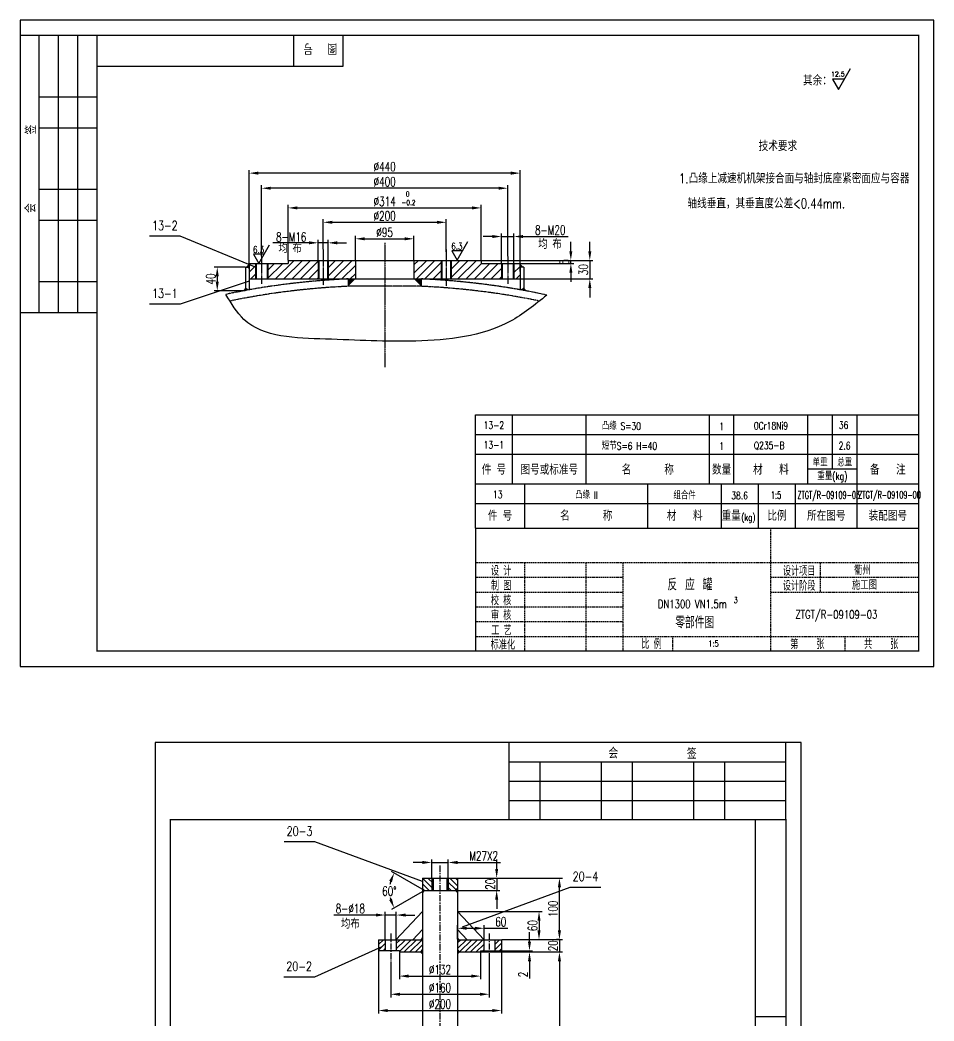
# Model space of a CAD drawing. Extents: x 10804 to 21355, y 4530 to 12940.
# Drawn here: x 17029 to 18514, y 11202 to 12828 of the extents above; entities that cross this region are included whole.
import ezdxf
from ezdxf.enums import TextEntityAlignment as Align

# ---------------------------------------------------------------- set-up
doc = ezdxf.new("R2010")
doc.units = 0
doc.header["$LTSCALE"] = 8
for name, pattern in [('CENTER', [2, 1.25, -0.25, 0.25, -0.25]), ('HIDDEN', [0.375, 0.25, -0.125]), ('PHANTOM2', [31.75, 15.875, -3.175, 3.175, -3.175, 3.175, -3.175])]:
    doc.linetypes.add(name, pattern=pattern)
for name, color, linetype in [('1', 1, 'Continuous'), ('3', 7, 'HIDDEN'), ('4', 7, 'Continuous'), ('8', 12, 'Continuous'), ('BZ', 7, 'Continuous'), ('HGJ', 1, 'Continuous'), ('hgjy', 7, 'Continuous'), ('K1', 4, 'Continuous'), ('tank', 1, 'Continuous'), ('ZXX', 2, 'CENTER')]:
    doc.layers.add(name, color=color, linetype=linetype)
doc.styles.add('HZ', font='txt', dxfattribs={"width": 0.5, "bigfont": 'hzfs'})
doc.styles.add('hzfs', font='simplex.shx', dxfattribs={"width": 0.7, "bigfont": 'hzfs.shx'})
doc.styles.get("Standard").update_dxf_attribs({"font": 'txt', "width": 0.7, "bigfont": 'hztxt.shx'})
doc.dimstyles.get("Standard").update_dxf_attribs({"dimtxt": 0.18, "dimasz": 0.18, "dimexe": 0.18, "dimexo": 0.0625, "dimgap": 0.09, "dimtad": 0, "dimtih": 1, "dimtoh": 1, "dimdec": 4, "dimzin": 0, "dimdsep": 46, "dimtxsty": 'Standard', "dimcen": 0.09, "dimadec": 0, "dimazin": 0, "dimtfac": 1, "dimtdec": 4, "dimtofl": 0, "dimtmove": 0, "dimatfit": 3, "dimfxl": 1, "dimtolj": 1, "dimtzin": 0, "dimarcsym": 0})
pattern_1 = [(45, (-8027.282, 14712.2155), (-6.735192, 6.735192), [])]

# ---------------------------------------------------------------- blocks, each defined once
blk = doc.blocks.new('*D256')
at = {"color": 0, "lineweight": -2}
for p, q in [((17521.3, 12455.9), (17521.3, 12504.6)), ((17721.3, 12451.9), (17721.3, 12504.6)), ((17536.3, 12499.6), (17706.3, 12499.6))]:
    blk.add_line(p, q, dxfattribs=at)
at = {"color": 0}
for points in [[(17536.3, 12502.1), (17536.3, 12497.1), (17521.3, 12499.6)], [(17706.3, 12502.1), (17706.3, 12497.1), (17721.3, 12499.6)]]:
    blk.add_solid(points, dxfattribs=at)
at = {"layer": 'Defpoints', "color": 0}
for p in [(17721.3, 12499.6), (17521.3, 12455.3), (17721.3, 12451.3)]:
    blk.add_point(p, dxfattribs=at)
at = {"color": 0, "insert": (17621.3, 12510.1), "char_height": 15, "attachment_point": 5, "style": 'hzfs'}
blk.add_mtext('\\A1;%%C200', dxfattribs=at)
blk = doc.blocks.new('*D257')
at = {"color": 0, "lineweight": -2}
for p, q in [((17573.8, 12438.3), (17573.8, 12477.8)), ((17588.8, 12472.8), (17653.8, 12472.8)), ((17668.8, 12438.3), (17668.8, 12477.8))]:
    blk.add_line(p, q, dxfattribs=at)
at = {"color": 0}
for points in [[(17588.8, 12475.3), (17588.8, 12470.3), (17573.8, 12472.8)], [(17653.8, 12475.3), (17653.8, 12470.3), (17668.8, 12472.8)]]:
    blk.add_solid(points, dxfattribs=at)
at = {"layer": 'Defpoints', "color": 0}
for p in [(17668.8, 12472.8), (17573.8, 12437.7), (17668.8, 12437.7)]:
    blk.add_point(p, dxfattribs=at)
at = {"color": 0, "insert": (17621.3, 12483.3), "char_height": 15, "attachment_point": 5, "style": 'hzfs'}
blk.add_mtext('\\A1;%%C95', dxfattribs=at)
blk = doc.blocks.new('*D258')
at = {"color": 0, "lineweight": -2}
for p, q in [((17464.3, 12438.3), (17464.3, 12528)), ((17479.3, 12523), (17763.3, 12523)), ((17778.3, 12438.3), (17778.3, 12528))]:
    blk.add_line(p, q, dxfattribs=at)
at = {"color": 0}
for points in [[(17479.3, 12525.5), (17479.3, 12520.5), (17464.3, 12523)], [(17763.3, 12525.5), (17763.3, 12520.5), (17778.3, 12523)]]:
    blk.add_solid(points, dxfattribs=at)
at = {"layer": 'Defpoints', "color": 0}
for p in [(17778.3, 12523), (17464.3, 12437.7), (17778.3, 12437.7)]:
    blk.add_point(p, dxfattribs=at)
at = {"color": 0, "insert": (17621.3, 12533.5), "char_height": 15, "attachment_point": 5, "style": 'hzfs'}
blk.add_mtext('\\A1;%%C314', dxfattribs=at)
blk = doc.blocks.new('*D259')
at = {"color": 0, "lineweight": -2}
for p, q in [((17421.3, 12444.5), (17421.3, 12560)), ((17806.3, 12555), (17436.3, 12555)), ((17821.3, 12444.5), (17821.3, 12560))]:
    blk.add_line(p, q, dxfattribs=at)
at = {"color": 0}
for points in [[(17436.3, 12557.5), (17436.3, 12552.5), (17421.3, 12555)], [(17806.3, 12557.5), (17806.3, 12552.5), (17821.3, 12555)]]:
    blk.add_solid(points, dxfattribs=at)
at = {"layer": 'Defpoints', "color": 0}
for p in [(17421.3, 12555), (17421.3, 12443.9), (17821.3, 12443.9)]:
    blk.add_point(p, dxfattribs=at)
at = {"color": 0, "insert": (17621.3, 12565.5), "char_height": 15, "attachment_point": 5, "style": 'hzfs'}
blk.add_mtext('\\A1;%%C400', dxfattribs=at)
blk = doc.blocks.new('*D260')
at = {"color": 0, "lineweight": -2}
for p, q in [((17401.3, 12424.1), (17401.3, 12584.5)), ((17826.3, 12579.5), (17416.3, 12579.5)), ((17841.3, 12419.9), (17841.3, 12584.5))]:
    blk.add_line(p, q, dxfattribs=at)
at = {"color": 0}
for points in [[(17416.3, 12582), (17416.3, 12577), (17401.3, 12579.5)], [(17826.3, 12582), (17826.3, 12577), (17841.3, 12579.5)]]:
    blk.add_solid(points, dxfattribs=at)
at = {"layer": 'Defpoints', "color": 0}
for p in [(17401.3, 12579.5), (17401.3, 12423.5), (17841.3, 12419.3)]:
    blk.add_point(p, dxfattribs=at)
at = {"color": 0, "insert": (17621.3, 12590), "char_height": 15, "attachment_point": 5, "style": 'hzfs'}
blk.add_mtext('\\A1;%%C440', dxfattribs=at)
blk = doc.blocks.new('*D261')
at = {"color": 0, "lineweight": -2}
for p, q in [((17796.3, 12476.5), (17781.3, 12476.5)), ((17811.3, 12433.3), (17811.3, 12481.5)), ((17811.3, 12476.5), (17831.3, 12476.5)), ((17831.3, 12433.3), (17831.3, 12481.5)), ((17846.3, 12476.5), (17919.3, 12476.5))]:
    blk.add_line(p, q, dxfattribs=at)
at = {"color": 0}
for points in [[(17796.3, 12479), (17796.3, 12474), (17811.3, 12476.5)], [(17846.3, 12479), (17846.3, 12474), (17831.3, 12476.5)]]:
    blk.add_solid(points, dxfattribs=at)
at = {"layer": 'Defpoints', "color": 0}
for p in [(17831.3, 12476.5), (17811.3, 12432.7), (17831.3, 12432.7)]:
    blk.add_point(p, dxfattribs=at)
at = {"color": 0, "insert": (17890.3, 12487), "char_height": 15, "attachment_point": 5, "style": 'hzfs'}
blk.add_mtext('\\A1;8-M20', dxfattribs=at)
blk = doc.blocks.new('*D262')
at = {"color": 0, "lineweight": -2}
for p, q in [((17954.6, 12452.7), (17954.6, 12467.7)), ((17779, 12437.7), (17959.6, 12437.7)), ((17954.6, 12437.7), (17954.6, 12407.7)), ((17842, 12407.7), (17959.6, 12407.7)), ((17954.6, 12392.7), (17954.6, 12377.7))]:
    blk.add_line(p, q, dxfattribs=at)
at = {"color": 0}
for points in [[(17952.1, 12452.7), (17957.1, 12452.7), (17954.6, 12437.7)], [(17952.1, 12392.7), (17957.1, 12392.7), (17954.6, 12407.7)]]:
    blk.add_solid(points, dxfattribs=at)
at = {"layer": 'Defpoints', "color": 0}
for p in [(17778.3, 12437.7), (17841.3, 12407.7), (17954.6, 12407.7)]:
    blk.add_point(p, dxfattribs=at)
at = {"color": 0, "insert": (17944.1, 12422.7), "char_height": 15, "attachment_point": 5, "rotation": 90, "style": 'hzfs'}
blk.add_mtext('\\A1;30', dxfattribs=at)
blk = doc.blocks.new('*D263')
at = {"color": 0, "lineweight": -2}
for p, q in [((17923.8, 12452.7), (17923.8, 12467.7)), ((17837.7, 12432.7), (17928.8, 12432.7)), ((17852.9, 12437.7), (17928.8, 12437.7)), ((17923.8, 12432.7), (17923.8, 12437.7)), ((17923.8, 12417.7), (17923.8, 12402.7))]:
    blk.add_line(p, q, dxfattribs=at)
at = {"color": 0}
for points in [[(17921.3, 12452.7), (17926.3, 12452.7), (17923.8, 12437.7)], [(17921.3, 12417.7), (17926.3, 12417.7), (17923.8, 12432.7)]]:
    blk.add_solid(points, dxfattribs=at)
at = {"layer": 'Defpoints', "color": 0}
for p in [(17837, 12432.7), (17852.2, 12437.7), (17923.8, 12437.7)]:
    blk.add_point(p, dxfattribs=at)
at = {"color": 0, "insert": (17913.3, 12435.2), "char_height": 15, "attachment_point": 5, "rotation": 90, "style": 'hzfs'}
blk.add_mtext('\\A1;5', dxfattribs=at)
blk = doc.blocks.new('HQ')
for p, q in [((-18.75, -90), (-18.75, 0)), ((-12.5, -90), (-12.5, 0)), ((-6.25, -90), (-6.25, 0)), ((64, -10), (64, 0)), ((80, -10), (80, 0)), ((0, -10), (80, -10)), ((-18.75, -20), (0, -20)), ((-18.75, -30), (0, -30)), ((-18.75, -50), (0, -50)), ((-18.75, -60), (0, -60)), ((-18.75, -80), (0, -80)), ((-25, -90), (0, -90))]:
    blk.add_line(p, q)
at = {"layer": 'K1', "color": 7}
blk.add_line((0, 0), (-25, 0), dxfattribs=at)
at = {"style": 'HZ', "width": 0.75}
for s, rotation, p in [('图  号', 180, (78.04, -2.6)), ('签', 90, (-19.68, -32.16)), ('会         ', 90, (-19.87, -57.68))]:
    blk.add_text(s, height=3.5, rotation=rotation, dxfattribs=at).set_placement(p)
blk = doc.blocks.new('*D265')
at = {"color": 0, "lineweight": -2}
for p, q in [((17394.7, 12426.7), (17344.3, 12426.7)), ((17349.3, 12411.7), (17349.3, 12403.4)), ((17394.7, 12388.4), (17344.3, 12388.4))]:
    blk.add_line(p, q, dxfattribs=at)
at = {"color": 0}
for points in [[(17346.8, 12411.7), (17351.8, 12411.7), (17349.3, 12426.7)], [(17346.8, 12403.4), (17351.8, 12403.4), (17349.3, 12388.4)]]:
    blk.add_solid(points, dxfattribs=at)
at = {"layer": 'Defpoints', "color": 0}
for p in [(17395.3, 12426.7), (17349.3, 12388.4), (17395.3, 12388.4)]:
    blk.add_point(p, dxfattribs=at)
at = {"color": 0, "insert": (17338.8, 12407.5), "char_height": 15, "attachment_point": 5, "rotation": 90, "style": 'hzfs'}
blk.add_mtext('\\A1;40', dxfattribs=at)
blk = doc.blocks.new('*D266')
at = {"color": 0, "lineweight": -2}
for p, q in [((17697.7, 11434.9), (17697.7, 11464.7)), ((17724.7, 11434.9), (17724.7, 11464.7)), ((17682.7, 11459.7), (17667.7, 11459.7)), ((17697.7, 11459.7), (17724.7, 11459.7)), ((17739.7, 11459.7), (17809.7, 11459.7))]:
    blk.add_line(p, q, dxfattribs=at)
at = {"color": 0}
for points in [[(17682.7, 11462.2), (17682.7, 11457.2), (17697.7, 11459.7)], [(17739.7, 11462.2), (17739.7, 11457.2), (17724.7, 11459.7)]]:
    blk.add_solid(points, dxfattribs=at)
at = {"layer": 'Defpoints', "color": 0}
for p in [(17724.7, 11459.7), (17697.7, 11434.3), (17724.7, 11434.3)]:
    blk.add_point(p, dxfattribs=at)
at = {"color": 0, "insert": (17782.2, 11470.2), "char_height": 15, "attachment_point": 5, "style": 'hzfs'}
blk.add_mtext('\\A1;M27X2', dxfattribs=at)
blk = doc.blocks.new('*D267')
at = {"color": 0, "lineweight": -2}
for p, q in [((17777.8, 11314.3), (17910.3, 11314.3)), ((17905.3, 11299.3), (17905.3, 10754.4)), ((17711.8, 10739.4), (17910.3, 10739.4))]:
    blk.add_line(p, q, dxfattribs=at)
at = {"color": 0}
for points in [[(17902.8, 11299.3), (17907.8, 11299.3), (17905.3, 11314.3)], [(17902.8, 10754.4), (17907.8, 10754.4), (17905.3, 10739.4)]]:
    blk.add_solid(points, dxfattribs=at)
at = {"layer": 'Defpoints', "color": 0}
for p in [(17777.2, 11314.3), (17711.2, 10739.4), (17905.3, 10739.4)]:
    blk.add_point(p, dxfattribs=at)
at = {"color": 0, "insert": (17894.8, 11026.8), "char_height": 15, "attachment_point": 5, "rotation": 90, "style": 'hzfs'}
blk.add_mtext('\\A1;800', dxfattribs=at)
blk = doc.blocks.new('*D268')
at = {"color": 0, "lineweight": -2}
for p, q in [((17803.3, 11449.3), (17803.3, 11464.3)), ((17740.3, 11434.3), (17808.3, 11434.3)), ((17803.3, 11434.3), (17803.3, 11414.3)), ((17740.3, 11414.3), (17808.3, 11414.3)), ((17803.3, 11399.3), (17803.3, 11384.3))]:
    blk.add_line(p, q, dxfattribs=at)
at = {"color": 0}
for points in [[(17800.8, 11449.3), (17805.8, 11449.3), (17803.3, 11434.3)], [(17800.8, 11399.3), (17805.8, 11399.3), (17803.3, 11414.3)]]:
    blk.add_solid(points, dxfattribs=at)
at = {"layer": 'Defpoints', "color": 0}
for p in [(17739.7, 11434.3), (17739.7, 11414.3), (17803.3, 11414.3)]:
    blk.add_point(p, dxfattribs=at)
at = {"color": 0, "insert": (17792.8, 11424.3), "char_height": 15, "attachment_point": 5, "rotation": 90, "style": 'hzfs'}
blk.add_mtext('\\A1;20', dxfattribs=at)
blk = doc.blocks.new('*D269')
at = {"color": 0, "lineweight": -2}
for p, q in [((17905.3, 11349.3), (17905.3, 11364.3)), ((17811.8, 11334.3), (17910.3, 11334.3)), ((17905.3, 11334.3), (17905.3, 11314.3)), ((17858.4, 11314.3), (17910.3, 11314.3)), ((17905.3, 11299.3), (17905.3, 11284.3))]:
    blk.add_line(p, q, dxfattribs=at)
at = {"color": 0}
for points in [[(17902.8, 11349.3), (17907.8, 11349.3), (17905.3, 11334.3)], [(17902.8, 11299.3), (17907.8, 11299.3), (17905.3, 11314.3)]]:
    blk.add_solid(points, dxfattribs=at)
at = {"layer": 'Defpoints', "color": 0}
for p in [(17811.2, 11334.3), (17857.8, 11314.3), (17905.3, 11314.3)]:
    blk.add_point(p, dxfattribs=at)
at = {"color": 0, "insert": (17894.8, 11324.3), "char_height": 15, "attachment_point": 5, "rotation": 90, "style": 'hzfs'}
blk.add_mtext('\\A1;20', dxfattribs=at)
blk = doc.blocks.new('*D270')
at = {"color": 0, "lineweight": -2}
for p, q in [((17856.6, 11331.3), (17856.6, 11346.3)), ((17811.8, 11316.3), (17861.6, 11316.3)), ((17811.8, 11314.3), (17861.6, 11314.3)), ((17856.6, 11316.3), (17856.6, 11314.3)), ((17856.6, 11299.3), (17856.6, 11271.3))]:
    blk.add_line(p, q, dxfattribs=at)
at = {"color": 0}
for points in [[(17854.1, 11331.3), (17859.1, 11331.3), (17856.6, 11316.3)], [(17854.1, 11299.3), (17859.1, 11299.3), (17856.6, 11314.3)]]:
    blk.add_solid(points, dxfattribs=at)
at = {"layer": 'Defpoints', "color": 0}
for p in [(17811.2, 11316.3), (17811.2, 11314.3), (17856.6, 11314.3)]:
    blk.add_point(p, dxfattribs=at)
at = {"color": 0, "insert": (17846.1, 11277.8), "char_height": 15, "attachment_point": 5, "rotation": 90, "style": 'hzfs'}
blk.add_mtext('\\A1;2', dxfattribs=at)
blk = doc.blocks.new('*D271')
at = {"color": 0, "lineweight": -2}
for p, q in [((17808.9, 11434.3), (17910.3, 11434.3)), ((17905.3, 11349.3), (17905.3, 11419.3)), ((17904.6, 11334.3), (17900.3, 11334.3))]:
    blk.add_line(p, q, dxfattribs=at)
at = {"color": 0}
for points in [[(17902.8, 11419.3), (17907.8, 11419.3), (17905.3, 11434.3)], [(17902.8, 11349.3), (17907.8, 11349.3), (17905.3, 11334.3)]]:
    blk.add_solid(points, dxfattribs=at)
at = {"layer": 'Defpoints', "color": 0}
for p in [(17808.3, 11434.3), (17905.3, 11434.3), (17905.3, 11334.3)]:
    blk.add_point(p, dxfattribs=at)
at = {"color": 0, "insert": (17894.8, 11384.3), "char_height": 15, "attachment_point": 5, "rotation": 90, "style": 'hzfs'}
blk.add_mtext('\\A1;100', dxfattribs=at)
blk = doc.blocks.new('*D272')
at = {"color": 0, "lineweight": -2}
for p, q in [((17791.2, 11302.5), (17791.2, 11240.6)), ((17631.2, 11298.5), (17631.2, 11240.6)), ((17646.2, 11245.6), (17776.2, 11245.6))]:
    blk.add_line(p, q, dxfattribs=at)
at = {"color": 0}
for points in [[(17646.2, 11248.1), (17646.2, 11243.1), (17631.2, 11245.6)], [(17776.2, 11248.1), (17776.2, 11243.1), (17791.2, 11245.6)]]:
    blk.add_solid(points, dxfattribs=at)
at = {"layer": 'Defpoints', "color": 0}
for p in [(17791.2, 11303.1), (17631.2, 11299.1), (17791.2, 11245.6)]:
    blk.add_point(p, dxfattribs=at)
at = {"color": 0, "insert": (17711.2, 11256.1), "char_height": 15, "attachment_point": 5, "style": 'hzfs'}
blk.add_mtext('\\A1;%%C160', dxfattribs=at)
blk = doc.blocks.new('*D273')
at = {"color": 0, "lineweight": -2}
for p, q in [((17611.2, 11315.7), (17611.2, 11214.2)), ((17811.2, 11316.9), (17811.2, 11214.2)), ((17626.2, 11219.2), (17796.2, 11219.2))]:
    blk.add_line(p, q, dxfattribs=at)
at = {"color": 0}
for points in [[(17626.2, 11221.7), (17626.2, 11216.7), (17611.2, 11219.2)], [(17796.2, 11221.7), (17796.2, 11216.7), (17811.2, 11219.2)]]:
    blk.add_solid(points, dxfattribs=at)
at = {"layer": 'Defpoints', "color": 0}
for p in [(17811.2, 11317.5), (17611.2, 11316.3), (17811.2, 11219.2)]:
    blk.add_point(p, dxfattribs=at)
at = {"color": 0, "insert": (17711.2, 11229.7), "char_height": 15, "attachment_point": 5, "style": 'hzfs'}
blk.add_mtext('\\A1;%%C200', dxfattribs=at)
blk = doc.blocks.new('*D274')
at = {"color": 0, "lineweight": -2}
for p, q in [((17607.2, 11374.3), (17538.7, 11374.3)), ((17622.2, 11334.9), (17622.2, 11379.3)), ((17640.2, 11374.3), (17622.2, 11374.3)), ((17640.2, 11334.9), (17640.2, 11379.3)), ((17655.2, 11374.3), (17670.2, 11374.3))]:
    blk.add_line(p, q, dxfattribs=at)
at = {"color": 0}
for points in [[(17607.2, 11376.8), (17607.2, 11371.8), (17622.2, 11374.3)], [(17655.2, 11376.8), (17655.2, 11371.8), (17640.2, 11374.3)]]:
    blk.add_solid(points, dxfattribs=at)
at = {"layer": 'Defpoints', "color": 0}
for p in [(17622.2, 11374.3), (17622.2, 11334.3), (17640.2, 11334.3)]:
    blk.add_point(p, dxfattribs=at)
at = {"color": 0, "insert": (17565.5, 11384.8), "char_height": 15, "attachment_point": 5, "style": 'hzfs'}
blk.add_mtext('\\A1;8-%%C18', dxfattribs=at)
blk = doc.blocks.new('*D275')
at = {"color": 0, "lineweight": -2}
for p, q in [((17645.2, 11313.7), (17645.2, 11270.1)), ((17777.2, 11313.7), (17777.2, 11270.1)), ((17660.2, 11275.1), (17762.2, 11275.1))]:
    blk.add_line(p, q, dxfattribs=at)
at = {"color": 0}
for points in [[(17660.2, 11277.6), (17660.2, 11272.6), (17645.2, 11275.1)], [(17762.2, 11277.6), (17762.2, 11272.6), (17777.2, 11275.1)]]:
    blk.add_solid(points, dxfattribs=at)
at = {"layer": 'Defpoints', "color": 0}
for p in [(17645.2, 11314.3), (17777.2, 11314.3), (17777.2, 11275.1)]:
    blk.add_point(p, dxfattribs=at)
at = {"color": 0, "insert": (17711.2, 11285.6), "char_height": 15, "attachment_point": 5, "style": 'hzfs'}
blk.add_mtext('\\A1;%%C132', dxfattribs=at)
blk = doc.blocks.new('*D277')
at = {"color": 0, "lineweight": -2}
for p, q in [((17682.1, 11416.5), (17632.3, 11445.2)), ((17682.1, 11412), (17632.3, 11383.3))]:
    blk.add_line(p, q, dxfattribs=at)
for start, end in [(165.1488, 170.5543), (191.8275, 194.8512)]:
    blk.add_arc((17685.9, 11414.3), 56.9, start, end, dxfattribs=at)
at = {"color": 0}
for points in [[(17628.6, 11429.8), (17633.2, 11427.9), (17636.7, 11442.7)], [(17633.2, 11400.6), (17628.6, 11398.7), (17636.7, 11385.8)]]:
    blk.add_solid(points, dxfattribs=at)
at = {"layer": 'Defpoints', "color": 0}
for p in [(17629.9, 11424.2), (17682.6, 11416.2), (17682.6, 11412.4), (17685.9, 11414.3), (17685.9, 11414.3)]:
    blk.add_point(p, dxfattribs=at)
at = {"color": 0, "insert": (17629, 11413.1), "char_height": 15, "attachment_point": 5, "style": 'hzfs'}
blk.add_mtext('\\A1;60%%D', dxfattribs=at)
blk = doc.blocks.new('*D278')
at = {"color": 0, "lineweight": -2}
for p, q in [((17740.3, 11379.9), (17877.1, 11379.9)), ((17872.1, 11364.9), (17872.1, 11349.3)), ((17844.1, 11334.3), (17877.1, 11334.3))]:
    blk.add_line(p, q, dxfattribs=at)
at = {"color": 0}
for points in [[(17869.6, 11364.9), (17874.6, 11364.9), (17872.1, 11379.9)], [(17869.6, 11349.3), (17874.6, 11349.3), (17872.1, 11334.3)]]:
    blk.add_solid(points, dxfattribs=at)
at = {"layer": 'Defpoints', "color": 0}
for p in [(17739.7, 11379.9), (17843.5, 11334.3), (17872.1, 11334.3)]:
    blk.add_point(p, dxfattribs=at)
at = {"color": 0, "insert": (17861.6, 11357.1), "char_height": 15, "attachment_point": 5, "rotation": 90, "style": 'hzfs'}
blk.add_mtext('\\A1;60', dxfattribs=at)
blk = doc.blocks.new('*D279')
at = {"color": 0, "lineweight": -2}
for p, q in [((17739.7, 11334.9), (17739.7, 11357.8)), ((17754.7, 11352.8), (17767.9, 11352.8)), ((17782.9, 11334.9), (17782.9, 11357.8)), ((17782.9, 11352.8), (17821.5, 11352.8))]:
    blk.add_line(p, q, dxfattribs=at)
at = {"color": 0}
for points in [[(17754.7, 11355.3), (17754.7, 11350.3), (17739.7, 11352.8)], [(17767.9, 11355.3), (17767.9, 11350.3), (17782.9, 11352.8)]]:
    blk.add_solid(points, dxfattribs=at)
at = {"layer": 'Defpoints', "color": 0}
for p in [(17739.7, 11352.8), (17739.7, 11334.3), (17782.9, 11334.3)]:
    blk.add_point(p, dxfattribs=at)
at = {"color": 0, "insert": (17810, 11363.3), "char_height": 15, "attachment_point": 5, "style": 'hzfs'}
blk.add_mtext('\\A1;60', dxfattribs=at)

msp = doc.modelspace()

# ---------------------------------------------------------------- hatches: boundary and pattern name
h = msp.add_hatch()
h.set_pattern_fill('ANSI31', color=256, scale=3, style=0)
h.set_pattern_definition(pattern_1)
h.paths.add_polyline_path([(17411.33519, 12432.65585), (17401.33519, 12432.65585), (17401.33519, 12407.65585), (17411.33519, 12407.65585)])
h.paths.add_polyline_path([(17412.33519, 12432.65585), (17411.33519, 12432.65585), (17411.33519, 12407.65585), (17412.33519, 12407.65585)])
h.paths.add_polyline_path([(17430.33519, 12407.65585), (17431.33519, 12407.65585), (17431.33519, 12432.65585), (17430.33519, 12432.65585)])
h.paths.add_polyline_path([(17431.33519, 12432.65585), (17431.33519, 12407.65585), (17513.33519, 12407.65585), (17513.33519, 12437.65585), (17464.33519, 12437.65585), (17464.33519, 12432.65585)])
h.paths.add_polyline_path([(17514.33519, 12437.65585), (17513.33519, 12437.65585), (17513.33519, 12407.65585), (17514.33519, 12407.65585)])
h.paths.add_polyline_path([(17529.33519, 12437.65585), (17528.33519, 12437.65585), (17528.33519, 12407.65585), (17529.33519, 12407.65585)])
edge = h.paths.add_edge_path()
edge.add_line((17529.33519, 12437.65585), (17529.33519, 12407.65585))
edge.add_line((17529.33519, 12407.65585), (17561.83089, 12407.65585))
edge.add_spline(control_points=[(17561.83089, 12407.65585), (17561.83233, 12407.65592), (17561.83376, 12407.65598), (17561.83519, 12407.65605)], knot_values=[4.8032124459, 4.8032124459, 4.8032124459, 4.8032124459, 4.8032190195, 4.8032190195, 4.8032190195, 4.8032190195], degree=3, periodic=0)
edge.add_line((17561.83519, 12407.65605), (17573.83519, 12407.65603))
edge.add_line((17573.83519, 12407.65603), (17573.83519, 12437.65585))
edge.add_line((17573.83519, 12437.65585), (17529.33519, 12437.65585))
h = msp.add_hatch()
h.set_pattern_fill('ANSI31', color=256, scale=3, style=0)
h.set_pattern_definition(pattern_1)
h.paths.add_polyline_path([(17831.33519, 12432.65585), (17841.33519, 12432.65585), (17841.33519, 12407.65585), (17831.33519, 12407.65585)])
h.paths.add_polyline_path([(17830.33519, 12432.65585), (17831.33519, 12432.65585), (17831.33519, 12407.65585), (17830.33519, 12407.65585)])
h.paths.add_polyline_path([(17811.33519, 12432.65585), (17812.33519, 12432.65585), (17812.33519, 12407.65585), (17811.33519, 12407.65585)])
h.paths.add_polyline_path([(17729.33519, 12437.65585), (17778.33519, 12437.65585), (17778.33519, 12432.65585), (17811.33519, 12432.65585), (17811.33519, 12407.65585), (17729.33519, 12407.65585)])
h.paths.add_polyline_path([(17728.33519, 12437.65585), (17729.33519, 12437.65585), (17729.33519, 12407.65585), (17728.33519, 12407.65585)])
h.paths.add_polyline_path([(17713.33519, 12437.65585), (17714.33519, 12437.65585), (17714.33519, 12407.65585), (17713.33519, 12407.65585)])
edge = h.paths.add_edge_path()
edge.add_line((17668.83519, 12437.65585), (17713.33519, 12437.65585))
edge.add_line((17713.33519, 12437.65585), (17713.33519, 12407.65585))
edge.add_line((17713.33519, 12407.65585), (17680.83949, 12407.65585))
edge.add_spline(control_points=[(17680.83949, 12407.65585), (17680.83805, 12407.65592), (17680.83662, 12407.65598), (17680.83519, 12407.65605)], knot_values=[4.8032124459, 4.8032124459, 4.8032124459, 4.8032124459, 4.8032190195, 4.8032190195, 4.8032190195, 4.8032190195], degree=3, periodic=0)
edge.add_line((17680.83519, 12407.65605), (17668.83519, 12407.65603))
edge.add_line((17668.83519, 12407.65603), (17668.83519, 12437.65585))
h = msp.add_hatch()
h.set_pattern_fill('ANSI31', color=256, scale=2, angle=90, style=0)
h.set_pattern_definition([(135, (-8045.5, 14864.2833), (-4.490128, -4.490128), [])])
h.paths.add_polyline_path([(17682.71978, 11414.27739), (17697.71978, 11414.27739), (17697.71978, 11434.27739), (17682.71978, 11434.27739)])
h.paths.add_polyline_path([(17697.71978, 11414.27739), (17699.85908, 11414.27739), (17699.85908, 11434.27739), (17697.71978, 11434.27739)])
h.paths.add_polyline_path([(17722.58048, 11414.27739), (17724.71978, 11414.27739), (17724.71978, 11434.27739), (17722.58048, 11434.27739)])
h.paths.add_polyline_path([(17724.71978, 11414.27739), (17739.71978, 11414.27739), (17739.71978, 11434.27739), (17724.71978, 11434.27739)])
h = msp.add_hatch()
h.set_pattern_fill('ANSI31', color=256, scale=2, style=0)
h.set_pattern_definition([(45, (-8045.5, 14864.2833), (-4.490128, 4.490128), [])])
h.paths.add_polyline_path([(17622.21978, 11334.27739), (17611.21978, 11334.27739), (17611.21978, 11316.27739), (17622.21978, 11316.27739)])
h.paths.add_polyline_path([(17640.21978, 11334.27739), (17640.21978, 11316.27739), (17645.21978, 11316.27739), (17645.21978, 11314.27739), (17682.71978, 11314.27739), (17682.71978, 11334.27739)])
h.paths.add_polyline_path([(17782.21978, 11316.27739), (17782.21978, 11334.27739), (17739.71978, 11334.27739), (17739.71978, 11314.27739), (17777.21978, 11314.27739), (17777.21978, 11316.27739)])
h.paths.add_polyline_path([(17811.21978, 11334.27739), (17800.21978, 11334.27739), (17800.21978, 11316.27739), (17811.21978, 11316.27739)])

# ---------------------------------------------------------------- linework, layer by layer
for p, q in [((18513.83717, 12828.22723), (17028.83717, 12828.22723)), ((17028.83717, 12828.22723), (17028.83717, 11778.22723)), ((18513.83717, 11778.22723), (18513.83717, 12828.22723)), ((17028.83717, 11778.22723), (18513.83717, 11778.22723)), ((17248.25397, 11654.33661), (17248.25397, 10169.33661)), ((18298.25397, 11654.33661), (17248.25397, 11654.33661)), ((18298.25397, 10169.33661), (18298.25397, 11654.33661)), ((17682.59912, 11416.19965), (17685.92857, 11414.27739)), ((17682.59912, 11412.35513), (17685.92857, 11414.27739))]:
    msp.add_line(p, q)
at = {"color": 0, "linetype": 'ByBlock'}
for p, q in [((17498.20493, 12466.28459), (17439.7247, 12466.28459)), ((17513.20493, 12438.79649), (17513.20493, 12471.28459)), ((17529.33519, 12466.28459), (17513.20493, 12466.28459)), ((17529.33519, 12438.28085), (17529.33519, 12471.28459)), ((17544.33519, 12466.28459), (17559.33519, 12466.28459))]:
    msp.add_line(p, q, dxfattribs=at)
msp.add_spline([(17884.75724, 12381.41068), (17824.75919, 12338.50046), (17672.04534, 12306.66804), (17525.04798, 12309.93289), (17392.75042, 12341.76535), (17363.40165, 12382.59802)], degree=3)
for points in [[(17498.20493, 12468.78459), (17498.20493, 12463.78459), (17513.20493, 12466.28459)], [(17544.33519, 12468.78459), (17544.33519, 12463.78459), (17529.33519, 12466.28459)]]:
    msp.add_solid(points, dxfattribs=at)
for points in [[(17401.33519, 12432.65585), (17401.33519, 12426.65585), (17395.33519, 12426.65585)], [(17841.33519, 12432.65585), (17841.33519, 12426.65585), (17847.33519, 12426.65585)], [(17573.83519, 12407.65585), (17561.83519, 12407.65585), (17561.83519, 12395.64797)], [(17680.83519, 12395.64797), (17680.83519, 12407.65585), (17668.83519, 12407.65585)], [(17390.53139, 12388.0415), (17395.33519, 12393.66956), (17401.33519, 12390.017)], [(17841.33519, 12389.52574), (17847.33519, 12393.91962), (17852.10655, 12388.04736)], [(17682.71978, 11408.6518), (17687.32707, 11414.27739), (17682.71978, 11418.92764)], [(17739.71978, 11419.75524), (17734.95942, 11414.27739), (17739.71978, 11409.14309)], [(17682.71978, 11339.47845), (17679.48527, 11334.27739), (17682.71978, 11330.40848)], [(17739.71978, 11339.47845), (17742.95429, 11334.27739), (17739.71978, 11330.40848)], [(17682.71978, 11320.47649), (17678.64888, 11314.27739), (17682.71978, 11310.03767)], [(17739.71978, 11320.47649), (17743.79068, 11314.27739), (17739.71978, 11310.03767)]]:
    msp.add_solid(points)
at = {"layer": '1', "color": 1}
for q in [(17768.83717, 11802.90605), (18488.83717, 12002.90605)]:
    msp.add_line((17768.83717, 12002.90605), q, dxfattribs=at)
at = {"layer": '3'}
for p, q in [((18248.83717, 11802.90605), (18248.83717, 12002.90605)), ((17768.83717, 11946.90605), (18488.83717, 11946.90605)), ((17848.83717, 11802.90605), (17848.83717, 11946.90605)), ((17948.83717, 11802.90605), (17948.83717, 11946.90605)), ((18008.83717, 11802.90605), (18008.83717, 11946.90605)), ((18329.02676, 11946.90605), (18329.02676, 11898.90605)), ((17768.83717, 11922.90605), (18008.83717, 11922.90605)), ((18248.83717, 11922.90605), (18488.83717, 11922.90605)), ((17768.83717, 11898.90605), (18008.83717, 11898.90605)), ((18248.83717, 11898.90605), (18488.83717, 11898.90605)), ((17768.83717, 11874.90605), (18008.83717, 11874.90605)), ((17768.83717, 11850.90605), (18008.83717, 11850.90605)), ((17768.83717, 11826.90605), (18488.83717, 11826.90605)), ((18088.83717, 11826.90605), (18088.83717, 11802.90605)), ((18368.83717, 11826.90605), (18368.83717, 11802.90605))]:
    msp.add_line(p, q, dxfattribs=at)
at = {"layer": '4', "const_width": 2}
for points in [[(18488.83717, 11803.22723), (18488.83717, 12803.22723), (17153.83717, 12803.22723), (17153.83717, 11803.22723)], [(18273.25397, 10194.33661), (18273.25397, 11529.33661), (17273.25397, 11529.33661), (17273.25397, 10194.33661)]]:
    msp.add_lwpolyline(points, close=True, dxfattribs=at)
at = {"layer": 'BZ'}
for points in [[(18368.53677, 12732.29953), (18348.76377, 12732.29953), (18358.65027, 12715.17561), (18378.42327, 12749.42345)], [(17409.60198, 12427.04882), (17289.2334, 12476.85385), (17239.2334, 12476.85385)], [(17425.68391, 12447.8546), (17408.13391, 12447.8546), (17416.90891, 12432.65585), (17434.45891, 12463.05334)], [(17747.74725, 12453.2767), (17730.19725, 12453.2767), (17738.97225, 12438.07796), (17756.52225, 12468.47545)], [(17401.33519, 12404.27156), (17289.2334, 12366.67497), (17239.2334, 12366.67497)], [(17682.71978, 11428.53728), (17507.93301, 11493.03416), (17457.93301, 11493.03416)], [(17747.89096, 11355.03591), (17922.67773, 11419.53279), (17972.67773, 11419.53279)], [(17616.62889, 11322.6193), (17507.27936, 11273.45781), (17457.27936, 11273.45781)]]:
    msp.add_lwpolyline(points, dxfattribs=at)
at = {"layer": 'Defpoints', "color": 0, "linetype": 'ByBlock'}
for p in [(17513.20493, 12466.28459), (17513.20493, 12438.17149)]:
    msp.add_point(p, dxfattribs=at)
at = {"layer": 'HGJ'}
for p, q in [((17768.83717, 12074.90605), (17768.83717, 12186.90605)), ((17768.83717, 12186.90605), (18488.83717, 12186.90605)), ((17768.83717, 12002.90605), (17768.83717, 12074.90605)), ((17768.83717, 12074.90605), (18488.83717, 12074.90605))]:
    msp.add_line(p, q, dxfattribs=at)
at = {"layer": 'hgjy'}
for p, q in [((17828.83717, 12074.90605), (17828.83717, 12186.90605)), ((17948.83717, 12074.90605), (17948.83717, 12186.90605)), ((18148.83717, 12074.90605), (18148.83717, 12186.90605)), ((18188.83717, 12074.90605), (18188.83717, 12186.90605)), ((18308.83717, 12074.90605), (18308.83717, 12186.90605)), ((18348.83717, 12098.90605), (18348.83717, 12186.90605)), ((18388.83717, 12074.90605), (18388.83717, 12186.90605)), ((17768.83717, 12154.90605), (18488.83717, 12154.90605)), ((17768.83717, 12122.90605), (18488.83717, 12122.90605)), ((18308.83717, 12098.90605), (18388.83717, 12098.90605)), ((17848.83717, 12002.90605), (17848.83717, 12074.90605)), ((18048.83717, 12002.90605), (18048.83717, 12074.90605)), ((18168.83717, 12002.90605), (18168.83717, 12074.90605)), ((18228.83717, 12002.90605), (18228.83717, 12074.90605)), ((18288.83717, 12002.90605), (18288.83717, 12074.90605)), ((18388.83717, 12002.90605), (18388.83717, 12074.90605)), ((17768.83717, 12042.90605), (18488.83717, 12042.90605))]:
    msp.add_line(p, q, dxfattribs=at)
at = {"layer": 'tank', "color": 7, "linetype": 'CENTER', "ltscale": 0.2}
msp.add_line((17621.33519, 12466.22298), (17621.33519, 12264.14926), dxfattribs=at)
at = {"layer": 'tank', "color": 7, "linetype": 'CENTER', "ltscale": 0.1}
for p, q in [((17421.33519, 12443.87394), (17421.33519, 12399.77371)), ((17521.33519, 12455.25726), (17521.33519, 12397.32354)), ((17721.33519, 12455.25726), (17721.33519, 12395.98682)), ((17821.33519, 12443.87394), (17821.33519, 12399.77371))]:
    msp.add_line(p, q, dxfattribs=at)
at = {"layer": 'tank'}
for p, q in [((17395.33519, 12426.65585), (17395.33519, 12388.44205)), ((17395.33519, 12426.65585), (17401.33519, 12426.65585)), ((17401.33519, 12432.65585), (17401.33519, 12389.52591)), ((17401.33519, 12432.65585), (17464.33519, 12432.65585)), ((17412.33519, 12432.65585), (17412.33519, 12407.65585)), ((17430.33519, 12432.65585), (17430.33519, 12407.65585)), ((17464.33519, 12437.65585), (17778.33519, 12437.65585)), ((17464.33519, 12437.65585), (17464.33519, 12432.65585)), ((17514.33519, 12437.65585), (17514.33519, 12407.65585)), ((17528.33519, 12437.65585), (17528.33519, 12407.65585)), ((17573.83519, 12437.65585), (17573.83519, 12407.65603)), ((17668.83519, 12437.65585), (17668.83519, 12407.65585)), ((17714.33519, 12437.65585), (17714.33519, 12407.65585)), ((17728.33519, 12437.65585), (17728.33519, 12407.65585)), ((17778.33519, 12437.65585), (17778.33519, 12432.65585)), ((17778.33519, 12432.65585), (17841.33519, 12432.65585)), ((17812.33519, 12432.65585), (17812.33519, 12407.65585)), ((17830.33519, 12432.65585), (17830.33519, 12407.65585)), ((17841.33519, 12432.65585), (17841.33519, 12389.52574)), ((17847.33519, 12426.65585), (17841.33519, 12426.65585)), ((17847.33519, 12426.65585), (17847.33519, 12388.44183)), ((17401.33519, 12407.65585), (17561.83519, 12407.65585)), ((17561.83519, 12407.65605), (17680.83519, 12407.65583)), ((17561.83519, 12407.65585), (17561.83519, 12395.64797)), ((17668.83519, 12407.65585), (17841.33519, 12407.65585)), ((17680.83519, 12407.65585), (17680.83519, 12395.64797)), ((17682.71978, 11434.27739), (17739.71978, 11434.27739)), ((17682.71978, 11434.27739), (17682.71978, 11334.27739)), ((17699.85908, 11434.27739), (17699.85908, 11414.27739)), ((17722.58048, 11434.27739), (17722.58048, 11414.27739)), ((17739.71978, 11434.27739), (17739.71978, 11334.27739)), ((17682.71978, 11414.27739), (17739.71978, 11414.27739)), ((17682.71978, 11379.87158), (17639.57941, 11334.27739)), ((17739.71978, 11379.87158), (17782.86015, 11334.27739)), ((17682.71978, 11350.77178), (17667.11309, 11334.27739)), ((17739.71978, 11350.77178), (17755.32647, 11334.27739)), ((17611.21978, 11334.27739), (17682.71978, 11334.27739)), ((17611.21978, 11334.27739), (17611.21978, 11316.27739)), ((17622.21978, 11334.27739), (17622.21978, 11316.27739)), ((17640.21978, 11334.27739), (17640.21978, 11316.27739)), ((17739.71978, 11334.27739), (17811.21978, 11334.27739)), ((17782.21978, 11334.27739), (17782.21978, 11316.27739)), ((17800.21978, 11334.27739), (17800.21978, 11316.27739)), ((17811.21978, 11334.27739), (17811.21978, 11316.27739)), ((17645.21978, 11316.27739), (17611.21978, 11316.27739)), ((17645.21978, 11316.27739), (17645.21978, 11314.27739)), ((17645.21978, 11314.27739), (17682.71978, 11314.27739)), ((17645.21978, 11314.27739), (17682.71978, 11314.27739)), ((17739.71978, 11314.27739), (17777.21978, 11314.27739)), ((17739.71978, 11314.27739), (17777.21978, 11314.27739)), ((17777.21978, 11316.27739), (17811.21978, 11316.27739)), ((17777.21978, 11316.27739), (17777.21978, 11314.27739))]:
    msp.add_line(p, q, dxfattribs=at)
at = {"layer": 'tank', "color": 7}
for p, q in [((17411.33519, 12432.65585), (17411.33519, 12407.65585)), ((17431.33519, 12432.65585), (17431.33519, 12407.65585)), ((17513.33519, 12437.65585), (17513.33519, 12407.65585)), ((17529.33519, 12437.65585), (17529.33519, 12407.65585)), ((17713.33519, 12437.65585), (17713.33519, 12407.65585)), ((17729.33519, 12437.65585), (17729.33519, 12407.65585)), ((17811.33519, 12432.65585), (17811.33519, 12407.65585)), ((17831.33519, 12432.65585), (17831.33519, 12407.65585)), ((17697.71978, 11434.27739), (17697.71978, 11414.27739)), ((17724.71978, 11434.27739), (17724.71978, 11414.27739))]:
    msp.add_line(p, q, dxfattribs=at)
at = {"layer": 'tank', "color": 7, "linetype": 'PHANTOM2', "ltscale": 0.02}
msp.add_line((17668.83519, 12396.13905), (17573.83519, 12396.13905), dxfattribs=at)
for start_param, end_param in [(4.7855311016, 5.1095549619), (4.3152060209, 4.6392468591)]:
    msp.add_ellipse((17621.33519, 12072.008), major_axis=(-650, 0), ratio=0.5, start_param=start_param, end_param=end_param, dxfattribs=at)
for points, knots in [([(17561.83519, 12407.65605), (17560.27134, 12407.58484), (17558.70799, 12407.51082), (17528.92672, 12406.04679), (17500.88478, 12403.74353), (17445.61409, 12397.34103), (17418.38561, 12393.24184), (17382.24075, 12386.4946), (17372.77572, 12384.60105), (17363.40165, 12382.59802)], [4.80321244589, 4.80321244589, 4.80321244589, 4.80321244589, 4.8103931792, 4.8103931792, 4.9400503724, 4.9400503724, 5.0697075656, 5.0697075656, 5.11624108855, 5.11624108855, 5.11624108855, 5.11624108855]), ([(17884.75724, 12381.41068), (17860.27799, 12386.77328), (17835.15958, 12391.38534), (17782.39868, 12399.2854), (17754.69706, 12402.47181), (17711.48869, 12405.98733), (17696.18605, 12406.95677), (17680.83519, 12407.65583)], [4.29943799658, 4.29943799658, 4.29943799658, 4.29943799658, 4.4214215996, 4.4214215996, 4.5510787928, 4.5510787928, 4.62156544665, 4.62156544665, 4.62156544665, 4.62156544665])]:
    msp.add_open_spline(points, degree=3, knots=knots, dxfattribs=at)
at = {"layer": 'tank'}
msp.add_point((17529.33519, 12437.65585), dxfattribs=at)
at = {"layer": 'ZXX'}
for p, q in [((17711.21978, 11454.73137), (17711.21978, 10713.27638)), ((17631.21978, 11344.30095), (17631.21978, 11299.13289)), ((17791.21978, 11344.10455), (17791.21978, 11303.14086))]:
    msp.add_line(p, q, dxfattribs=at)
at = {"layer": 'ZXX', "color": 1, "linetype": 'Continuous'}
for p, q in [((17682.71978, 11357.73799), (17682.71978, 11334.27739)), ((17739.71978, 11361.15811), (17739.71978, 11334.27739)), ((17682.71978, 11334.27739), (17682.71978, 10767.90719)), ((17739.71978, 11334.27739), (17739.71978, 10767.90719))]:
    msp.add_line(p, q, dxfattribs=at)

# ---------------------------------------------------------------- block references
at = {"xscale": 5, "yscale": 5, "zscale": 5}
msp.add_blockref('HQ', (17153.83717, 12803.22723), dxfattribs=at)
at = {"xscale": 5, "yscale": 5, "zscale": 5, "rotation": 270}
msp.add_blockref('HQ', (18273.25397, 11529.33661), dxfattribs=at)

# ---------------------------------------------------------------- texts
for s, height, style, width, p in [('0', 8, 'hzfs', 0.75, (17655.63658, 12541.76477)), ('-0.2', 8, 'hzfs', 0.75, (17648.68109, 12527.72736)), ('均 布', 15, 'hzfs', 0.75, (17870.83994, 12456.5773)), ('均 布', 15, 'hzfs', 0.75, (17448.64231, 12449.70698)), ('13-2', 12, 'hzfs', 0.75, (17782.15432, 12164.02489)), ('凸缘 S=30', 12, 'hzfs', 0.75, (17974.08589, 12162.54073)), ('1', 12, 'hzfs', 0.75, (18165.06174, 12161.85795)), ('0Cr18Ni9', 12, 'hzfs', 0.75, (18221.24203, 12163.19483)), ('36', 12, 'hzfs', 0.75, (18359.25836, 12164.2704)), ('13-1', 12, 'hzfs', 0.75, (17782.15432, 12132.02489)), ('短节S=6 H=40', 12, 'hzfs', 0.75, (17974.10859, 12130.25252)), ('1', 12, 'hzfs', 0.75, (18165.06174, 12129.85795)), ('Q235-B', 12, 'hzfs', 0.75, (18221.24203, 12131.19483)), ('2.6', 12, 'hzfs', 0.75, (18358.90779, 12130.7661)), ('ZTGT/R-09109-00', 12, 'hzfs', 0.55, (18390.84568, 12050.91475)), ('13', 12, 'hzfs', 0.75, (17797.31011, 12051.58539)), ('凸缘 II ', 12, 'hzfs', 0.75, (17930.7071, 12050.54073)), ('组合件', 12, 'hzfs', 0.75, (18090.43964, 12049.94127)), ('38.6', 12, 'hzfs', 0.75, (18184.50918, 12049.73502)), ('ZTGT/R-09109-03', 12, 'hzfs', 0.55, (18291.9758, 12050.61636)), ('反 应 罐', 19.2, 'HZ', 0.75, (18080.71234, 11901.56187)), ('施工图', 13.44, 'hzfs', 0.75, (18380.41885, 11903.15647)), ('DN1300 VN1.5m', 13.44, 'hzfs', 0.75, (18065.21441, 11872.84487)), ('ZTGT/R-09109-03', 13.44, 'hzfs', 0.75, (18288.81179, 11855.88558)), ('零部件图', 19.2, 'hzfs', 0.75, (18093.38202, 11840.13616)), ('均布', 15, 'hzfs', 0.75, (17550.36991, 11352.43668))]:
    msp.add_text(s, height=height, dxfattribs=dict(style=style, width=width)).set_placement(p)
at = {"style": 'hzfs'}
for s, height, width, p in [('1:5', 12, 0.55, (18257.30647, 12050.58977)), ('衢州', 13.44, 0.75, (18397.60001, 11926.96492)), ('3', 9.6, 0.75, (18191.72887, 11881.12583)), ('1:5', 10, 0.75, (18155.70912, 11810.32808))]:
    msp.add_text(s, height=height, dxfattribs=dict(at, width=width)).set_placement(p, align=Align.CENTER)
at = {"color": 0, "linetype": 'ByBlock', "insert": (17469.44031, 12475.75771), "char_height": 15, "attachment_point": 5, "style": 'hzfs'}
msp.add_mtext('\\A1;8-M16', dxfattribs=at)
at = {"layer": '8', "color": 7, "style": 'hzfs', "width": 0.7}
for s, p in [('设 计', (17793.93259, 11925.77263)), ('设计项目', (18268.22724, 11925.46849)), ('制 图', (17793.93259, 11901.77263)), ('设计阶段', (18268.22724, 11901.46849)), ('校 核', (17793.93259, 11877.77263)), ('审 核', (17793.93259, 11853.77263)), ('工 艺', (17794.48924, 11829.19931)), ('标准化', (17793.58961, 11805.77263)), ('比 例', (18038.37232, 11806.90605)), ('第    张', (18280.23101, 11806.6352)), ('共    张', (18400.23101, 11806.6352))]:
    msp.add_text(s, height=14, dxfattribs=at).set_placement(p)
at = {"layer": 'BZ', "style": 'hzfs', "width": 0.75}
for s, height, p in [('其余：', 16, (18324.42251, 12721.93906)), ('13-2', 15, (17264.2334, 12486.85385)), ('6.3', 11.25, (17416.45534, 12449.76868)), ('6.3', 11.25, (17738.51869, 12455.19079)), ('13-1', 15, (17264.2334, 12376.67497)), ('20-3', 15, (17482.93301, 11503.03416)), ('20-2', 15, (17482.27936, 11283.45781))]:
    msp.add_text(s, height=height, dxfattribs=at).set_placement(p, align=Align.CENTER)
at = {"layer": 'BZ', "style": 'hzfs'}
msp.add_text('12.5', height=7.5, dxfattribs=at).set_placement((18357.57371, 12736.68992), align=Align.CENTER)
at = {"layer": 'BZ', "style": 'hzfs', "width": 0.75}
msp.add_text('20-4', height=15, rotation=360, dxfattribs=at).set_placement((17947.67773, 11429.53279), align=Align.CENTER)
at = {"layer": 'hgjy', "style": 'hzfs', "width": 0.75}
for s, height, p in [('技术要求', 16, (18229.01874, 12615.53919)), ('1.凸缘上减速机机架接合面与轴封底座紧密面应与容器', 16, (18099.6497, 12562.94274)), ('轴线垂直，其垂直度公差<0.44mm.', 16, (18113.41088, 12522.25426)), ('重量', 16, (18168.83717, 12014.90605)), ('(kg)', 11.2, (18200.83717, 12014.90605))]:
    msp.add_text(s, height=height, dxfattribs=at).set_placement(p)
for s, height, p in [('单重', 12, (18328.83717, 12110.90605)), ('总重', 12, (18368.83717, 12110.90605)), ('件 号', 16, (17798.83717, 12098.90605)), ('图号或标准号', 16, (17888.83717, 12098.90605)), ('名      称', 16, (18048.83717, 12098.90605)), ('数量', 16, (18168.83717, 12098.90605)), ('材   料', 16, (18248.83717, 12098.90605)), ('备   注', 16, (18438.83717, 12098.90605)), ('重量(kg)', 12, (18348.83717, 12086.90605))]:
    msp.add_text(s, height=height, dxfattribs=at).set_placement(p, align=Align.MIDDLE)
for s, p in [('名      称', (17948.83717, 12014.90605)), ('件 号', (17808.83717, 12014.90605)), ('材   料', (18108.83717, 12014.90605)), ('比例', (18258.83717, 12014.90605)), ('所在图号', (18338.83717, 12014.90605)), ('装配图号', (18438.83717, 12014.90605))]:
    msp.add_text(s, height=16, dxfattribs=at).set_placement(p, align=Align.CENTER)

# ---------------------------------------------------------------- dimensions: what is measured, and where the dimension line sits
for base, p1, p2, text, picture, middle in [((17401.33519, 12579.53312), (17841.33519, 12419.2861), (17401.33519, 12423.50952), '%%C440', '*D260', (17621.33519, 12590.03312)), ((17421.33519, 12554.98284), (17821.33519, 12443.87394), (17421.33519, 12443.87394), '%%C400', '*D259', (17621.33519, 12565.48284)), ((17778.33519, 12523.04738), (17464.33519, 12437.65585), (17778.33519, 12437.65585), '%%C314', '*D258', (17621.33519, 12533.54738)), ((17721.33519, 12499.58643), (17521.33519, 12455.25726), (17721.33519, 12451.26748), '%%C200', '*D256', (17621.33519, 12510.08643)), ((17668.83519, 12472.84865), (17573.83519, 12437.65585), (17668.83519, 12437.65585), '%%C95', '*D257', (17621.33519, 12483.34865)), ((17831.33519, 12476.52612), (17811.33519, 12432.65585), (17831.33519, 12432.65585), '8-M20', '*D261', (17890.33519, 12487.02612)), ((17724.71978, 11459.69614), (17697.71978, 11434.27739), (17724.71978, 11434.27739), 'M27X2', '*D266', (17782.21978, 11470.19614)), ((17622.21978, 11374.30588), (17640.21978, 11334.27739), (17622.21978, 11334.27739), '8-%%C18', '*D274', (17565.46978, 11384.80588)), ((17777.21978, 11275.07478), (17645.21978, 11314.27739), (17777.21978, 11314.27739), '%%C132', '*D275', (17711.21978, 11285.57478))]:
    dim = msp.add_linear_dim(base=base, p1=p1, p2=p2, text=text, dimstyle='Standard', override={"dimtxt": 15, "dimasz": 15, "dimexe": 5, "dimexo": 0.625, "dimgap": 3, "dimtad": 1, "dimtih": 0, "dimtoh": 0, "dimdec": 0, "dimzin": 8, "dimlunit": 6, "dimtxsty": 'hzfs', "dimcen": 2.5, "dimtdec": 0, "dimtofl": 1})
    dim.commit()
    dim.dimension.update_dxf_attribs({"geometry": picture, "text_midpoint": middle})
for base, p1, p2, text, picture, middle in [((17954.55245, 12407.65585), (17778.33519, 12437.65585), (17841.33519, 12407.65585), '30', '*D262', (17944.05245, 12422.65585)), ((17349.32682, 12388.44205), (17395.33519, 12426.65585), (17395.33519, 12388.44205), '40', '*D265', (17338.82682, 12407.54895)), ((17905.26638, 11434.27739), (17905.26638, 11334.27739), (17808.31462, 11434.27739), '100', '*D271', (17894.76638, 11384.27739)), ((17872.08761, 11334.27739), (17739.71978, 11379.87158), (17843.51393, 11334.27739), '60', '*D278', (17861.58761, 11357.07448)), ((17856.56073, 11314.27739), (17811.21978, 11316.27739), (17811.21978, 11314.27739), '2', '*D270', (17846.06073, 11277.77739)), ((17905.26638, 10739.40719), (17777.21978, 11314.27739), (17711.21978, 10739.40719), '800', '*D267', (17894.76638, 11026.84229))]:
    dim = msp.add_linear_dim(base=base, p1=p1, p2=p2, angle=90, text=text, dimstyle='Standard', override={"dimtxt": 15, "dimasz": 15, "dimexe": 5, "dimexo": 0.625, "dimgap": 3, "dimtad": 1, "dimtih": 0, "dimtoh": 0, "dimdec": 0, "dimzin": 8, "dimlunit": 6, "dimtxsty": 'hzfs', "dimcen": 2.5, "dimtdec": 0, "dimtofl": 1})
    dim.commit()
    dim.dimension.update_dxf_attribs({"geometry": picture, "text_midpoint": middle})
for base, p1, p2, picture, middle in [((17923.77923, 12437.65585), (17837.03484, 12432.65585), (17852.23364, 12437.65585), '*D263', (17923.77923, 12435.15585)), ((17803.31462, 11414.27739), (17739.71978, 11434.27739), (17739.71978, 11414.27739), '*D268', (17803.31462, 11424.27739))]:
    dim = msp.add_linear_dim(base=base, p1=p1, p2=p2, angle=90, dimstyle='Standard', override={"dimtxt": 15, "dimasz": 15, "dimexe": 5, "dimexo": 0.625, "dimgap": 3, "dimtad": 1, "dimtih": 0, "dimtoh": 0, "dimdec": 0, "dimzin": 8, "dimlunit": 6, "dimtxsty": 'hzfs', "dimcen": 2.5, "dimtdec": 0, "dimtofl": 1})
    dim.commit()
    dim.dimension.update_dxf_attribs({"geometry": picture, "text_midpoint": middle, "dimtype": 160})
dim = msp.add_angular_dim_2l(base=(17629.8945, 11424.1577), line1=((17682.59912, 11412.35513), (17685.92857, 11414.27739)), line2=((17682.59912, 11416.19965), (17685.92857, 11414.27739)), text='60%%D', dimstyle='Standard', override={"dimtxt": 15, "dimasz": 15, "dimexe": 5, "dimexo": 0.625, "dimgap": 3, "dimtad": 1, "dimtoh": 0, "dimdec": 0, "dimzin": 8, "dimtxsty": 'hzfs', "dimcen": 2.5, "dimazin": 2, "dimtdec": 0, "dimtofl": 1})
dim.commit()
dim.dimension.update_dxf_attribs({"geometry": '*D277', "text_midpoint": (17629.04196, 11413.11519), "dimtype": 162})
for base, p1, p2, text, picture, middle in [((17739.71978, 11352.83809), (17782.86015, 11334.27739), (17739.71978, 11334.27739), '60', '*D279', (17809.9673, 11352.83809)), ((17811.21978, 11219.23776), (17611.21978, 11316.27739), (17811.21978, 11317.51594), '%%C200', '*D273', (17711.21978, 11219.23776)), ((17791.21978, 11245.62694), (17631.21978, 11299.13289), (17791.21978, 11303.14086), '%%C160', '*D272', (17711.21978, 11245.62694))]:
    dim = msp.add_linear_dim(base=base, p1=p1, p2=p2, text=text, dimstyle='Standard', override={"dimtxt": 15, "dimasz": 15, "dimexe": 5, "dimexo": 0.625, "dimgap": 3, "dimtad": 1, "dimtih": 0, "dimtoh": 0, "dimdec": 0, "dimzin": 8, "dimlunit": 6, "dimtxsty": 'hzfs', "dimcen": 2.5, "dimtdec": 0, "dimtofl": 1})
    dim.commit()
    dim.dimension.update_dxf_attribs({"geometry": picture, "text_midpoint": middle, "dimtype": 160})
dim = msp.add_linear_dim(base=(17905.26638, 11314.27739), p1=(17811.21978, 11334.27739), p2=(17857.7978, 11314.27739), angle=90, text='20', dimstyle='Standard', override={"dimtxt": 15, "dimasz": 15, "dimexe": 5, "dimexo": 0.625, "dimgap": 3, "dimtad": 1, "dimtih": 0, "dimtoh": 0, "dimdec": 0, "dimzin": 8, "dimlunit": 6, "dimtxsty": 'hzfs', "dimcen": 2.5, "dimtdec": 0, "dimtofl": 1})
dim.commit()
dim.dimension.update_dxf_attribs({"geometry": '*D269', "text_midpoint": (17905.26638, 11324.27739), "dimtype": 160})

doc.saveas('drawing.dxf')
